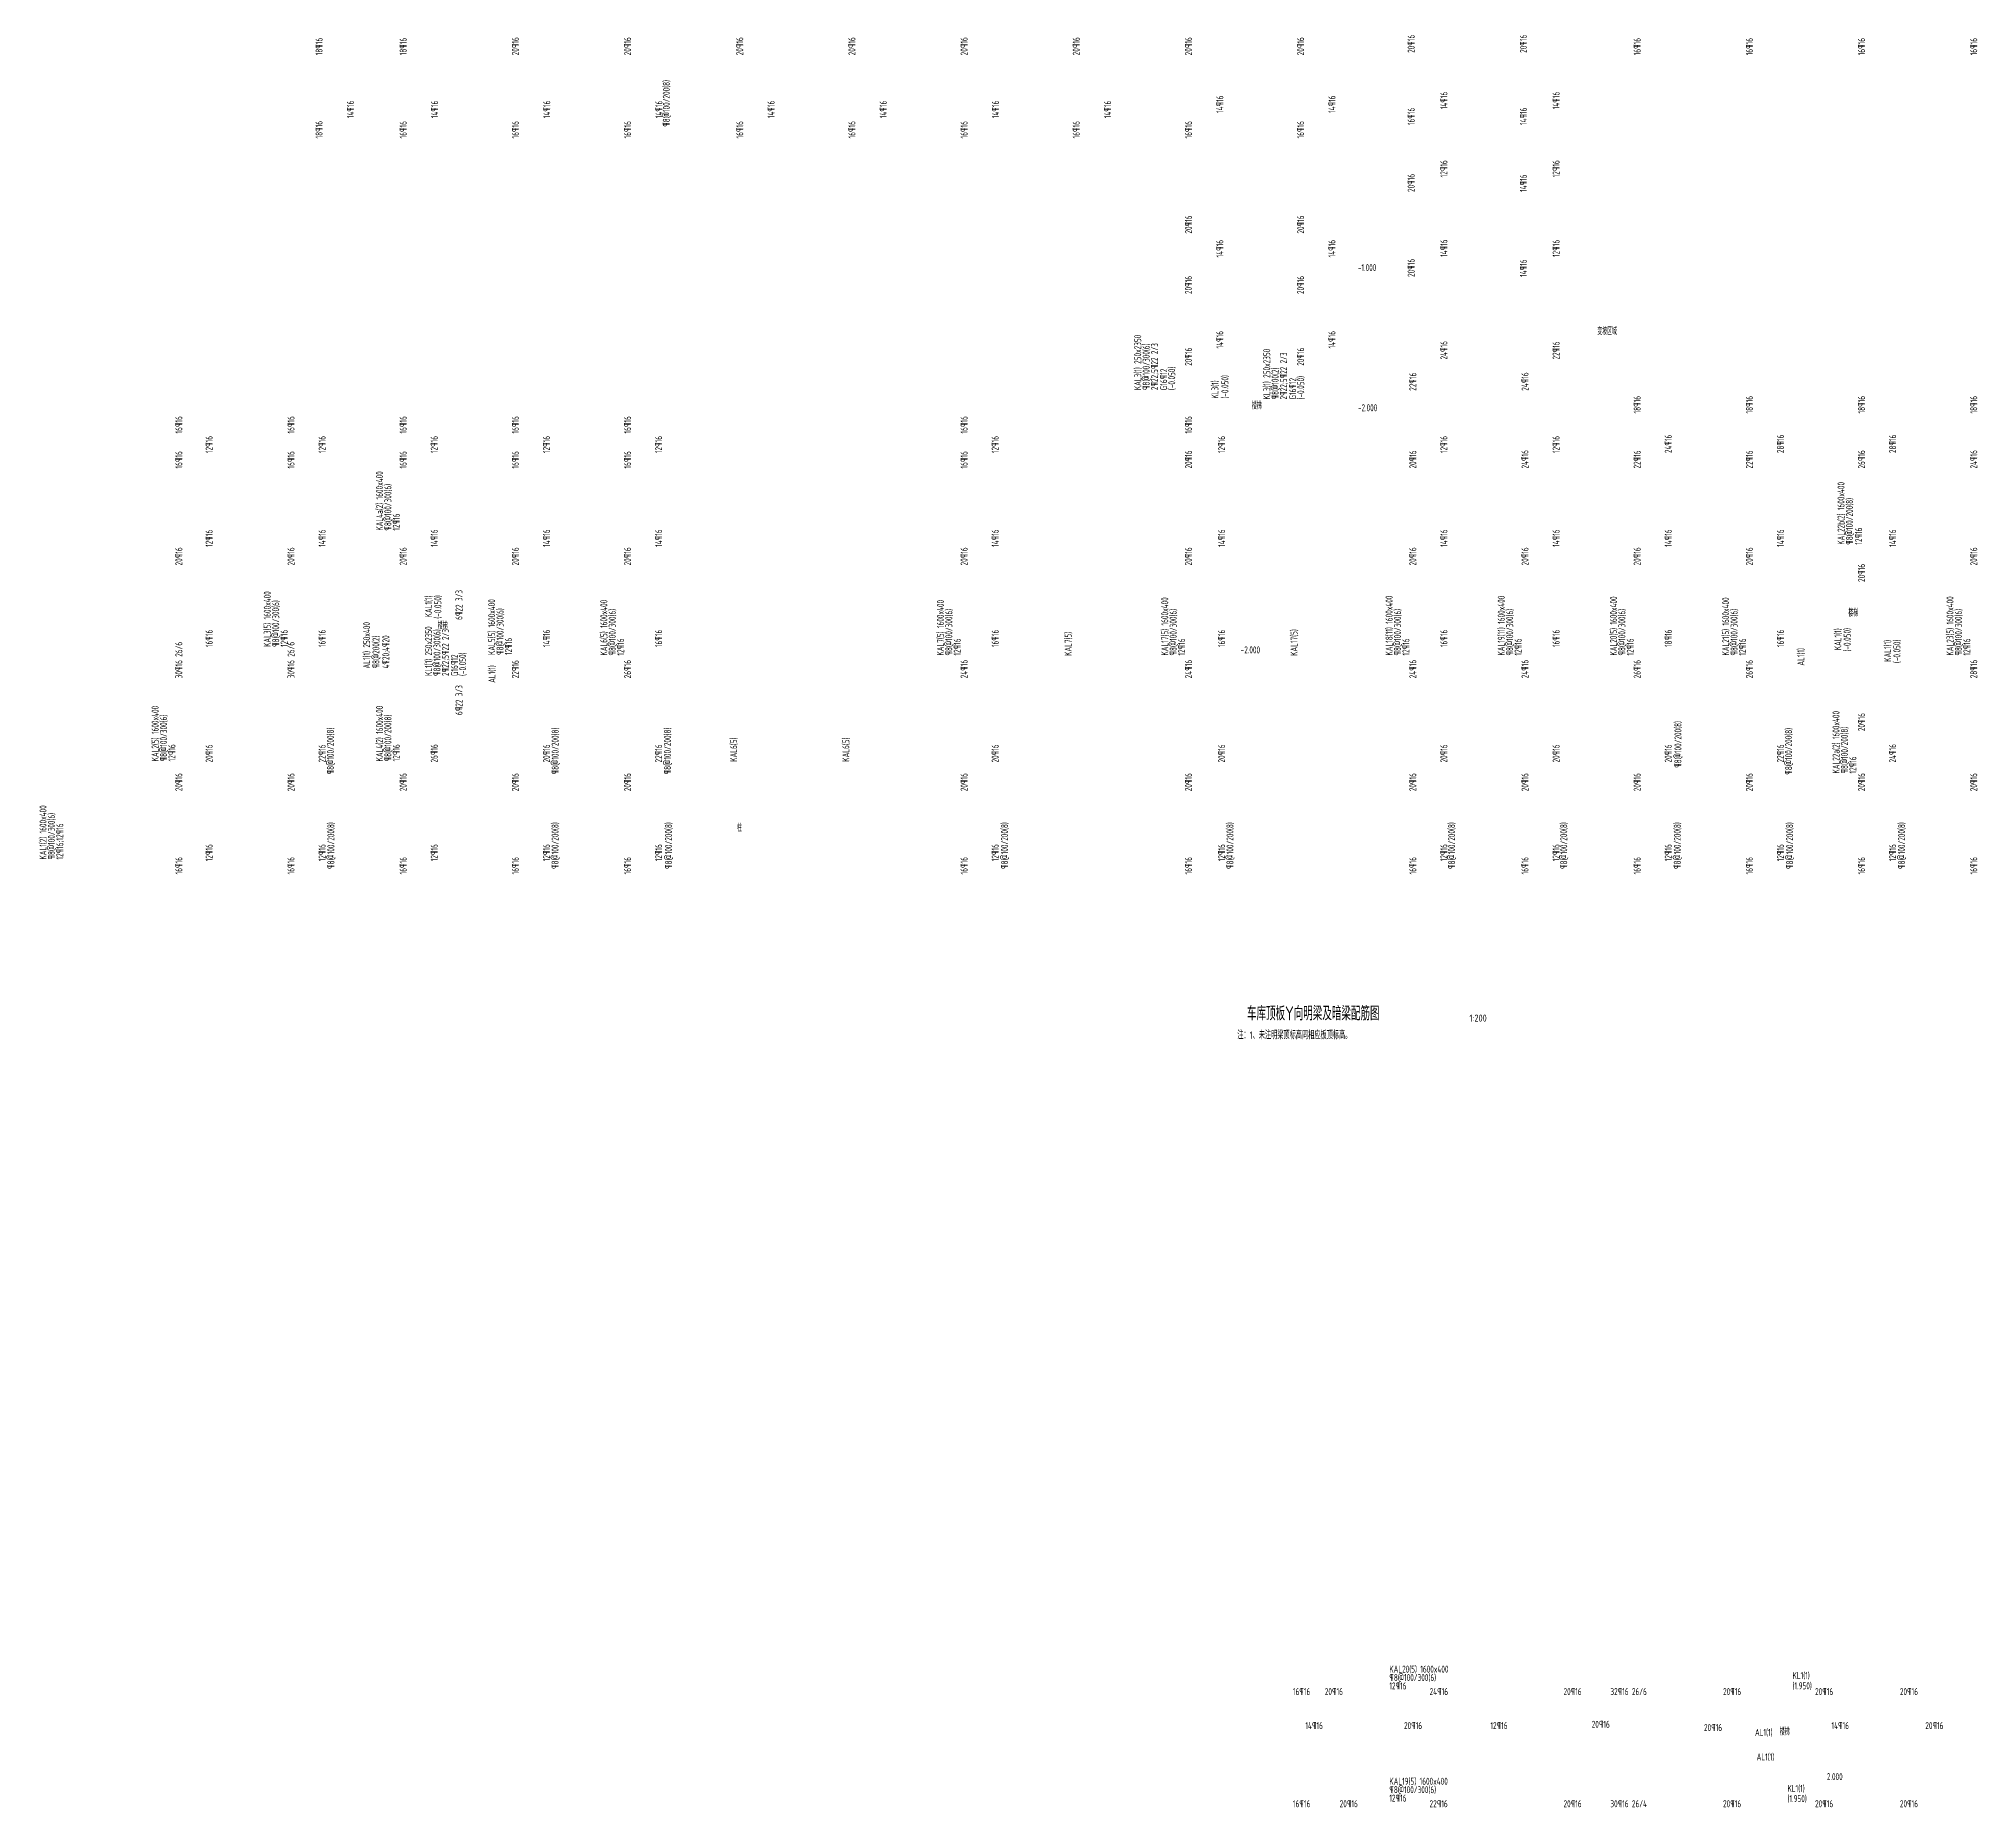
# Model space of a CAD drawing. Extents: x 2468086 to 6957054, y -3413633 to -667223.
# Drawn here: x 5432865 to 5571103, y -1474987 to -1348832 of the extents above; entities that cross this region are included whole.
import ezdxf

# ---------------------------------------------------------------- set-up
doc = ezdxf.new("R2010")
doc.units = 0
doc.header["$LTSCALE"] = 100
doc.header["$MEASUREMENT"] = 0
doc.layers.get('0').update_dxf_attribs({"linetype": 'CONTINUOUS'})
for name, color, linetype in [('垂直标注', 2, 'CONTINUOUS'), ('垂直钢筋', 7, 'CONTINUOUS'), ('水平标注', 2, 'CONTINUOUS'), ('水平钢筋', 7, 'CONTINUOUS'), ('轴线__尺寸数字', 7, 'CONTINUOUS')]:
    doc.layers.add(name, color=color, linetype=linetype)
doc.styles.add('GB', font='gbxwxt.shx', dxfattribs={"width": 0.7, "height": 500, "bigfont": 'gbhzfs.shx'})
doc.styles.get("Standard").update_dxf_attribs({"font": 'gbxwxt.shx', "width": 0.8, "bigfont": 'gbhzfs.shx'})

msp = doc.modelspace()

# ---------------------------------------------------------------- texts
at = {"style": 'GB', "width": 0.7}
for s, p in [('-1.000', (5526937.2, -1365405.2)), ('变坡区域', (5544007.1, -1369953.3)), ('楼梯', (5519380.2, -1375257.1)), ('-2.000', (5526937.2, -1375405.2)), ('楼梯', (5461322.7, -1390962.5)), ('楼梯', (5561907.9, -1390044.4)), ('-2.000', (5518577.5, -1392678.6)), ('柱', (5482654.2, -1405386.3)), ('楼梯', (5557029.4, -1469854.3)), ('2.000', (5560380.2, -1473052.3))]:
    msp.add_text(s, height=500, dxfattribs=at).set_placement(p)
at = {"ltscale": 0.1, "style": 'GB', "width": 0.8}
for s, height, p in [('注：1、未注明梁顶标高同相应板顶标高。', 550, (5518335, -1420192.5)), ('1:200', 500, (5534897.2, -1418943.8))]:
    msp.add_text(s, height=height, dxfattribs=at).set_placement(p)
at = {"layer": '垂直标注', "width": 0.7}
for s, height, p in [('KAL3(1) 250x2350', 500, (5511484.1, -1373899.7)), ('¶8@100/300(6)', 500, (5512084.1, -1373899.7)), ('2¶22;5¶22 2/3', 500, (5512684.1, -1373899.7)), ('G16¶12', 500, (5513334.2, -1373899.7)), ('(-0.050)', 500, (5513908.1, -1373899.7)), ('KL3(1) 250x2350', 500, (5520684.1, -1374563.2)), ('2¶22;5¶22 2/3', 500, (5521884.1, -1374563.2)), ('KL3(1)', 500, (5516995, -1374502.1)), ('(-0.050)', 500, (5517705.1, -1374502.1)), ('¶8@100(2)', 500, (5521284.1, -1374563.2)), ('G16¶12', 500, (5522534.2, -1374563.2)), ('(-0.050)', 500, (5523108.1, -1374563.2)), ('KAL4a(2) 1600x400', 500, (5457411.5, -1383920)), ('¶8@100/300(6)', 500, (5458011.5, -1383920)), ('KAL22b(2) 1600x400', 499.988, (5561639.7, -1384925)), ('¶8@100/200(8)', 499.988, (5562239.7, -1384925)), ('12¶16', 500, (5458611.5, -1383920)), ('12¶16', 499.99, (5562893, -1384925)), ('KAL3(5) 1600x400', 499.999, (5449411.5, -1392216.2)), ('KAL1(1) ', 500, (5460913.6, -1390109.3)), ('(-0.050)', 500, (5461576.4, -1390202.7)), ('¶8@100/300(6)', 499.999, (5450011.5, -1392216.2)), ('KAL5(5) 1600x400', 500, (5465411.5, -1392790.4)), ('¶8@100/300(6)', 500, (5466011.5, -1392790.4)), ('KAL6(5) 1600x400', 499.999, (5473411.5, -1392832.2)), ('¶8@100/300(6)', 499.999, (5474011.5, -1392832.2)), ('KAL7(5) 1600x400', 499.999, (5497411.5, -1392832.2)), ('¶8@100/300(6)', 499.999, (5498011.5, -1392832.2)), ('KAL17(5) 1600x400', 499.999, (5513411.5, -1392832.2)), ('¶8@100/300(6)', 499.999, (5514011.5, -1392832.2)), ('KAL18(11) 1600x400', 499.999, (5529411.5, -1392832.2)), ('¶8@100/300(6)', 499.999, (5530011.5, -1392832.2)), ('KAL19(11) 1600x400', 499.999, (5537411.5, -1392832.2)), ('¶8@100/300(6)', 499.999, (5538011.5, -1392832.2)), ('KAL20(5) 1600x400', 499.988, (5545411.5, -1392832.2)), ('¶8@100/300(6)', 499.988, (5546011.5, -1392832.2)), ('KAL21(5) 1600x400', 499.999, (5553411.5, -1392832.2)), ('¶8@100/300(6)', 499.999, (5554011.5, -1392832.2)), ('KAL23(5) 1600x400', 499.999, (5569411.5, -1392832.2)), ('¶8@100/300(6)', 499.999, (5570011.5, -1392832.2)), ('12¶16', 500, (5450611.5, -1392216.2)), ('AL1(1) 250x400', 500, (5456496.6, -1393757.2)), ('¶8@200(2)', 500, (5457160.8, -1393757.2)), ('4¶20;4¶20', 500, (5457866.1, -1393757.2)), ('KL1(1) 250x2350', 500, (5460913.6, -1394290.9)), ('¶8@100/300(6)', 500, (5461513.6, -1394290.9)), ('2¶22;5¶22 2/3', 500, (5462113.6, -1394290.9)), ('12¶16', 500, (5466611.5, -1392790.4)), ('12¶16', 500, (5474611.5, -1392832.2)), ('12¶16', 500, (5498611.5, -1392832.2)), ('KAL7(5)', 500, (5506519.9, -1392856.7)), ('12¶16', 500, (5514611.5, -1392832.2)), ('KAL17(5)', 500, (5522630.2, -1392856.7)), ('12¶16', 500, (5530611.5, -1392832.2)), ('12¶16', 500, (5538611.5, -1392832.2)), ('12¶16', 499.99, (5546611.5, -1392832.2)), ('12¶16', 500, (5554611.5, -1392832.2)), ('KAL1(1) ', 500, (5561413.6, -1392450.9)), ('(-0.050)', 500, (5562076.4, -1392544.3)), ('KAL1(1) ', 500, (5564963.6, -1393279.2)), ('(-0.050)', 500, (5565626.4, -1393372.6)), ('12¶16', 500, (5570611.5, -1392832.2)), ('G16¶12', 500, (5462763.7, -1394290.9)), ('(-0.050)', 500, (5463337.6, -1394290.9)), ('AL1(1)', 500, (5558771.2, -1393548.8)), ('AL1(1)', 500, (5465434.4, -1394775.8)), ('KAL2(5) 1600x400', 499.988, (5441411.6, -1400383.1)), ('KAL4(2) 1600x400', 499.999, (5457411.5, -1400383.1)), ('¶8@100/300(6)', 499.988, (5442011.5, -1400383.1)), ('¶8@100/200(8)', 499.999, (5458011.5, -1400383.1)), ('KAL22a(2) 1600x400', 499.999, (5561283.6, -1401247.5)), ('¶8@100/200(8)', 499.999, (5561883.6, -1401247.5)), ('12¶16', 499.99, (5442611.5, -1400383.1)), ('12¶16', 500, (5458611.5, -1400383.1)), ('KAL6(5)', 500, (5482667.5, -1400407.6)), ('KAL6(5)', 500, (5490667.5, -1400407.6)), ('12¶16', 500, (5562483.6, -1401247.5)), ('KAL1(2) 1600x400', 498.75, (5433415.7, -1407383)), ('¶8@100/300(6)', 498.75, (5434014.2, -1407383)), ('12¶16;12¶16', 498.75, (5434612.7, -1407383))]:
    msp.add_text(s, height=height, rotation=90, dxfattribs=at).set_placement(p)
for s, p in [('KL1(1)', (5557933.1, -1465843.8)), ('(1.950)', (5557933.1, -1466571)), ('KL1(1)', (5557573.1, -1473893.8)), ('(1.950)', (5557573.1, -1474621))]:
    msp.add_text(s, height=500, dxfattribs=at).set_placement(p)
at = {"layer": '垂直钢筋', "width": 0.7}
for s, p in [('18¶16', (5453103.1, -1350014.7)), ('18¶16', (5459103.1, -1350014.7)), ('20¶16', (5467103.1, -1350014.7)), ('20¶16', (5475103.1, -1350014.7)), ('20¶16', (5483103.1, -1350014.7)), ('20¶16', (5491103.1, -1350014.7)), ('20¶16', (5499103.1, -1350014.7)), ('20¶16', (5507103.1, -1350014.7)), ('20¶16', (5515103.1, -1350014.7)), ('20¶16', (5523103.1, -1350014.7)), ('20¶16', (5530985, -1349837.5)), ('20¶16', (5538985, -1349837.5)), ('16¶16', (5547103.1, -1350014.7)), ('16¶16', (5555103.1, -1350014.6)), ('16¶16', (5563103.1, -1350014.6)), ('16¶16', (5571103.1, -1350014.6)), ('¶8@100/200(8)', (5477867.7, -1355111.5)), ('14¶16', (5517337.4, -1354131.2)), ('14¶16', (5525337.4, -1354131.2)), ('14¶16', (5533319, -1353861.3)), ('14¶16', (5541319, -1353861.3)), ('14¶16', (5455337.4, -1354498.5)), ('14¶16', (5461337.4, -1354498.5)), ('14¶16', (5469337.4, -1354498.5)), ('14¶16', (5477337.4, -1354498.5)), ('14¶16', (5485337.4, -1354498.5)), ('14¶16', (5493337.4, -1354498.5)), ('14¶16', (5501337.4, -1354498.5)), ('14¶16', (5509337.4, -1354498.5)), ('16¶16', (5530985, -1354990.8)), ('14¶16', (5538985, -1354990.8)), ('18¶16', (5453103.1, -1355943.9)), ('16¶16', (5459103.1, -1355943.9)), ('16¶16', (5467103.1, -1355943.9)), ('16¶16', (5475103.1, -1355943.9)), ('16¶16', (5483103.1, -1355943.9)), ('16¶16', (5491103.1, -1355943.9)), ('16¶16', (5499103.1, -1355943.9)), ('16¶16', (5507103.1, -1355943.9)), ('16¶16', (5515103.1, -1355943.9)), ('16¶16', (5523103.1, -1355943.9)), ('20¶16', (5530985, -1359762.9)), ('12¶16', (5533319, -1358720.8)), ('14¶16', (5538985, -1359762.9)), ('12¶16', (5541319, -1358720.8)), ('20¶16', (5515103.1, -1362730.5)), ('20¶16', (5523103.1, -1362730.5)), ('14¶16', (5517337.4, -1364429.8)), ('14¶16', (5525337.4, -1364429.8)), ('14¶16', (5533319, -1364399.5)), ('12¶16', (5541319, -1364399.5)), ('20¶16', (5530985, -1365823.4)), ('14¶16', (5538985, -1365823.4)), ('20¶16', (5515103.1, -1367043.8)), ('20¶16', (5523103.1, -1367043.8)), ('20¶16', (5515103.1, -1372159.6)), ('14¶16', (5517337.4, -1370927)), ('20¶16', (5523103.1, -1372159.6)), ('14¶16', (5525337.4, -1370927)), ('24¶16', (5533319, -1371714.3)), ('22¶16', (5541319, -1371714.3)), ('22¶16', (5531103.1, -1373943.5)), ('24¶16', (5539103.1, -1373943.5)), ('18¶16', (5547103.1, -1375561.7)), ('18¶16', (5555103.1, -1375561.7)), ('18¶16', (5563103.1, -1375561.7)), ('18¶16', (5571103.1, -1375561.7)), ('16¶16', (5443103.1, -1376993.6)), ('16¶16', (5451103.1, -1376993.6)), ('16¶16', (5459103.1, -1376993.6)), ('16¶16', (5467103.1, -1376993.6)), ('16¶16', (5475103.1, -1376993.6)), ('16¶16', (5499103.1, -1376993.6)), ('16¶16', (5515103.1, -1376993.6)), ('12¶16', (5445261.3, -1378389.6)), ('12¶16', (5453319, -1378389.6)), ('12¶16', (5461319, -1378389.6)), ('12¶16', (5469319, -1378389.6)), ('12¶16', (5477319, -1378389.6)), ('12¶16', (5501319, -1378389.6)), ('12¶16', (5517469, -1378389.6)), ('12¶16', (5533319, -1378389.6)), ('12¶16', (5541319, -1378389.6)), ('24¶16', (5549319, -1378389.6)), ('28¶16', (5557319, -1378389.6)), ('28¶16', (5565319, -1378389.6)), ('16¶16', (5443103.1, -1379490.7)), ('16¶16', (5451103.1, -1379490.7)), ('16¶16', (5459103.1, -1379490.7)), ('16¶16', (5467103.1, -1379490.7)), ('16¶16', (5475103.1, -1379490.7)), ('16¶16', (5499103.1, -1379490.7)), ('20¶16', (5515103.1, -1379490.7)), ('20¶16', (5531103.1, -1379490.7)), ('24¶16', (5539103.1, -1379490.7)), ('22¶16', (5547103.1, -1379490.7)), ('22¶16', (5555103.1, -1379490.7)), ('26¶16', (5563103.1, -1379490.7)), ('24¶16', (5571103.1, -1379490.7)), ('12¶16', (5445261.3, -1385081.1)), ('14¶16', (5453319, -1385081.1)), ('14¶16', (5461319, -1385081.1)), ('14¶16', (5469319, -1385081.1)), ('14¶16', (5477319, -1385081.1)), ('14¶16', (5501319, -1385081.1)), ('14¶16', (5517469, -1385081.1)), ('14¶16', (5533319, -1385081.1)), ('14¶16', (5541319, -1385081.1)), ('14¶16', (5549319, -1385081.1)), ('14¶16', (5557319, -1385081.1)), ('14¶16', (5565319, -1385081.1)), ('20¶16', (5443103.1, -1386401.9)), ('20¶16', (5451103.1, -1386401.9)), ('20¶16', (5459103.1, -1386401.9)), ('20¶16', (5467103.1, -1386401.9)), ('20¶16', (5475103.1, -1386401.9)), ('20¶16', (5499103.1, -1386401.9)), ('20¶16', (5515103.1, -1386401.9)), ('20¶16', (5531103.1, -1386401.9)), ('20¶16', (5539103.1, -1386401.9)), ('20¶16', (5547103.1, -1386401.9)), ('20¶16', (5555103.1, -1386401.9)), ('20¶16', (5571103.1, -1386401.9)), ('20¶16', (5563103.1, -1387583.5)), ('6¶22 3/3', (5463082.5, -1390288)), ('16¶16', (5445261.3, -1392226.6)), ('16¶16', (5453319, -1392226.6)), ('14¶16', (5469319, -1392226.6)), ('16¶16', (5477319, -1392226.6)), ('16¶16', (5501319, -1392226.6)), ('16¶16', (5517469, -1392226.6)), ('16¶16', (5533319, -1392226.6)), ('16¶16', (5541319, -1392226.6)), ('18¶16', (5549319, -1392226.6)), ('16¶16', (5557319, -1392226.6)), ('30¶16 26/6', (5443103.1, -1394453.8)), ('30¶16 26/6', (5451103.1, -1394453.8)), ('26¶16', (5475103.1, -1394453.8)), ('24¶16', (5499103.1, -1394453.8)), ('24¶16', (5515103.1, -1394453.8)), ('24¶16', (5531103.1, -1394453.8)), ('24¶16', (5539103.1, -1394453.8)), ('26¶16', (5547103.1, -1394453.8)), ('26¶16', (5555103.1, -1394453.8)), ('28¶16', (5571103.1, -1394453.8)), ('22¶16', (5467103.1, -1394453.8)), ('6¶22 3/3', (5463082.5, -1397074.8)), ('20¶16', (5563103.1, -1398226)), ('¶8@100/200(8)', (5453914, -1401308.5)), ('¶8@100/200(8)', (5469940.1, -1401308.5)), ('¶8@100/200(8)', (5477950.4, -1401308.5)), ('¶8@100/200(8)', (5550011.1, -1400839.6)), ('¶8@100/200(8)', (5557902.9, -1401330.2)), ('20¶16', (5445261.3, -1400460.9)), ('22¶16', (5453319, -1400460.9)), ('26¶16', (5461319, -1400460.9)), ('20¶16', (5469319, -1400460.9)), ('22¶16', (5477319, -1400460.9)), ('20¶16', (5501319, -1400460.9)), ('20¶16', (5517469, -1400460.9)), ('20¶16', (5533319, -1400460.9)), ('20¶16', (5541319, -1400460.9)), ('20¶16', (5549319, -1400460.9)), ('22¶16', (5557319, -1400460.9)), ('24¶16', (5565319, -1400460.9)), ('20¶16', (5443103.1, -1402510.8)), ('20¶16', (5451103.1, -1402510.8)), ('20¶16', (5459103.1, -1402510.8)), ('20¶16', (5467103.1, -1402510.8)), ('20¶16', (5475103.1, -1402510.8)), ('20¶16', (5499103.1, -1402510.8)), ('20¶16', (5515103.1, -1402510.8)), ('20¶16', (5531103.1, -1402510.8)), ('20¶16', (5539103.1, -1402510.8)), ('20¶16', (5547103.1, -1402510.8)), ('20¶16', (5555103.1, -1402510.8)), ('20¶16', (5563103.1, -1402510.8)), ('20¶16', (5571103.1, -1402510.8)), ('¶8@100/200(8)', (5453946.5, -1408056.6)), ('¶8@100/200(8)', (5469933.5, -1408056.6)), ('¶8@100/200(8)', (5478023.4, -1408056.6)), ('¶8@100/200(8)', (5501985.9, -1408056.6)), ('¶8@100/200(8)', (5518063.8, -1408056.6)), ('¶8@100/200(8)', (5533866.8, -1408056.6)), ('¶8@100/200(8)', (5541863.1, -1408056.6)), ('¶8@100/200(8)', (5549964.9, -1408056.6)), ('¶8@100/200(8)', (5557974.7, -1408056.6)), ('¶8@100/200(8)', (5565955.2, -1408056.6)), ('12¶16', (5445261.3, -1407508)), ('12¶16', (5453319, -1407508)), ('12¶16', (5461319, -1407508)), ('12¶16', (5469319, -1407508)), ('12¶16', (5477319, -1407508)), ('12¶16', (5501319, -1407508)), ('12¶16', (5517469, -1407508)), ('12¶16', (5533319, -1407508)), ('12¶16', (5541319, -1407508)), ('12¶16', (5549319, -1407508)), ('12¶16', (5557319, -1407508)), ('12¶16', (5565319, -1407508)), ('16¶16', (5443103.1, -1408443.7)), ('16¶16', (5451103.1, -1408443.7)), ('16¶16', (5459103.1, -1408443.7)), ('16¶16', (5467103.1, -1408443.7)), ('16¶16', (5475103.1, -1408443.7)), ('16¶16', (5499103.1, -1408443.7)), ('16¶16', (5515103.1, -1408443.7)), ('16¶16', (5531103.1, -1408443.7)), ('16¶16', (5539103.1, -1408443.7)), ('16¶16', (5547103.1, -1408443.7)), ('16¶16', (5555103.1, -1408443.7)), ('16¶16', (5563103.1, -1408443.7)), ('16¶16', (5571103.1, -1408443.7))]:
    msp.add_text(s, height=500, rotation=90, dxfattribs=at).set_placement(p)
at = {"layer": '水平标注', "width": 0.7}
for s, p in [('KAL20(5) 1600x400', (5529178.1, -1465383.6)), ('12¶16', (5529178.1, -1466583.6)), ('¶8@100/300(6)', (5529178.1, -1465983.6)), ('AL1(1)', (5555253.1, -1469898.9)), ('AL1(1)', (5555373.7, -1471648.9)), ('¶8@100/300(6)', (5529178.1, -1473983.6)), ('KAL19(5) 1600x400', (5529178.1, -1473383.6)), ('12¶16', (5529178.1, -1474583.6))]:
    msp.add_text(s, height=500, dxfattribs=at).set_placement(p)
at = {"layer": '水平钢筋', "width": 0.7}
for s, p in [('16¶16', (5522305, -1466986.8)), ('20¶16', (5524577.9, -1466986.8)), ('24¶16', (5532051, -1466986.8)), ('20¶16', (5541601.8, -1466986.8)), ('32¶16 26/6', (5544943, -1466986.8)), ('20¶16', (5552976.2, -1466986.8)), ('20¶16', (5559538.1, -1466986.8)), ('20¶16', (5565588.3, -1466986.8)), ('14¶16', (5523190.6, -1469414.2)), ('20¶16', (5530225.5, -1469414.2)), ('12¶16', (5536385.6, -1469414.3)), ('20¶16', (5543608.9, -1469320.8)), ('20¶16', (5551618, -1469551.9)), ('14¶16', (5560709.5, -1469414.2)), ('20¶16', (5567402.2, -1469414.2)), ('16¶16', (5522305, -1474986.8)), ('20¶16', (5525638.6, -1474986.8)), ('22¶16', (5532051, -1474986.8)), ('20¶16', (5541601.8, -1474986.8)), ('30¶16 26/4', (5544943, -1474986.8)), ('20¶16', (5552976.2, -1474986.8)), ('20¶16', (5559538.1, -1474986.8)), ('20¶16', (5565588.3, -1474986.8))]:
    msp.add_text(s, height=500, dxfattribs=at).set_placement(p)
at = {"layer": '轴线__尺寸数字', "style": 'GB', "width": 0.8}
msp.add_text('车库顶板Y向明梁及暗梁配筋图', height=1000, dxfattribs=at).set_placement((5519027.3, -1418857.6))

doc.saveas('drawing.dxf')
